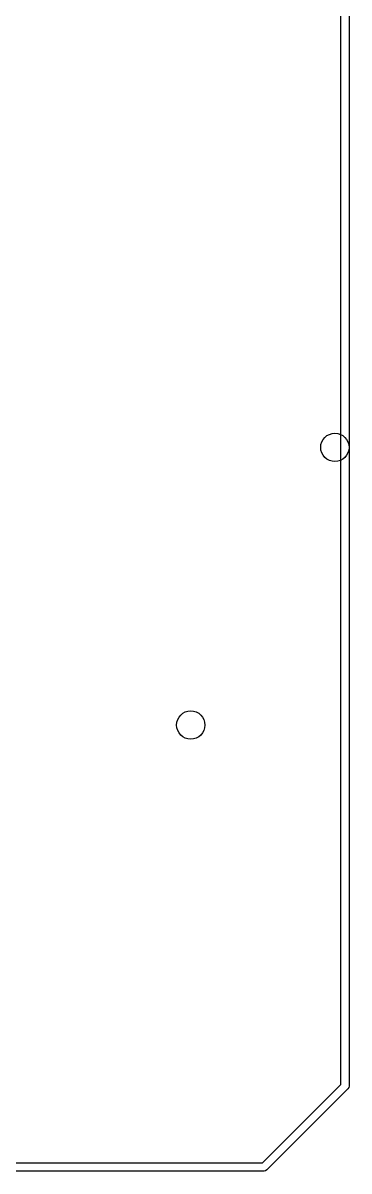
# Model space of a CAD drawing. Header units: inches. Extents: x -1.73 to 1.98, y -0.03 to 4.65.
# Drawn here: x 0.924 to 1.082, y 0.002 to 0.56 of the extents above; entities that cross this region are included whole.
import ezdxf

# ---------------------------------------------------------------- set-up
doc = ezdxf.new("R2010")
doc.units = ezdxf.units.IN
doc.header["$MEASUREMENT"] = 0
doc.layers.add('BLACK', color=250, linetype='CONTINUOUS')

msp = doc.modelspace()

# ---------------------------------------------------------------- linework, layer by layer
at = {"layer": 'BLACK', "linetype": 'CONTINUOUS'}
for p, q in [((1.07854, 0.04412), (1.07854, 0.62205)), ((1.08248, 0.62402), (1.08248, 0.04331)), ((1.04033, 0.00591), (1.07854, 0.04412)), ((1.0819, 0.04192), (1.04253, 0.00255)), ((1.08233, 0.04255), (1.0819, 0.04192)), ((1.08248, 0.04331), (1.08233, 0.04255)), ((0.43248, 0.00591), (1.04033, 0.00591)), ((1.04114, 0.00197), (0.43051, 0.00197)), ((1.0419, 0.00212), (1.04114, 0.00197)), ((1.04253, 0.00255), (1.0419, 0.00212))]:
    msp.add_line(p, q, dxfattribs=at)
at = {"layer": 'BLACK'}
for centre in [(1.07559, 0.35394), (1.07559, 0.35394), (1.00551, 0.2189), (1.00551, 0.2189)]:
    msp.add_circle(centre, 0.00689, dxfattribs=at)

doc.saveas('drawing.dxf')
